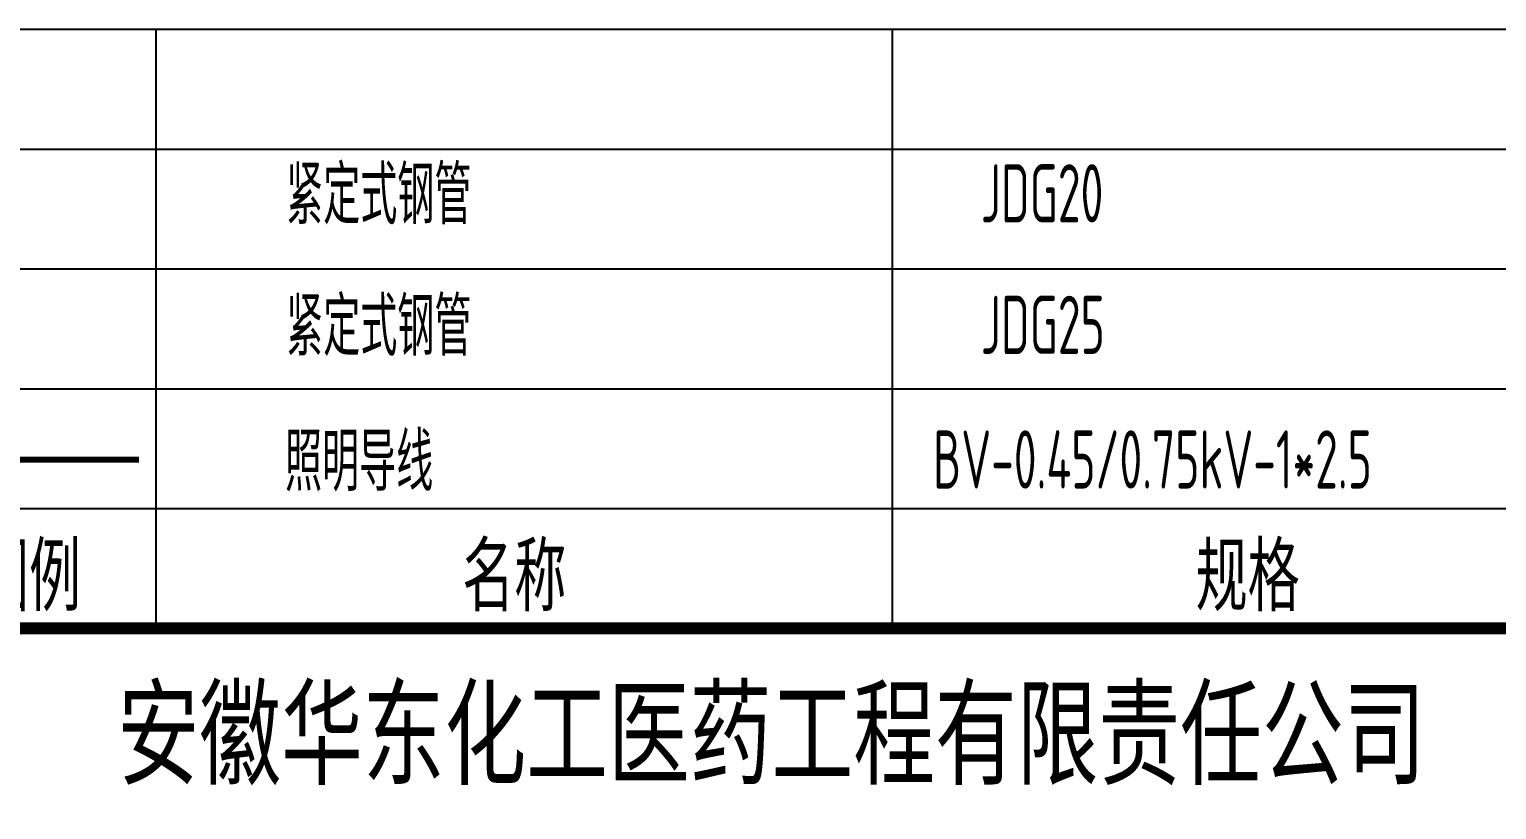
# Model space of a CAD drawing. Extents: x 6250600 to 6678662, y -692028 to -290561.
# Drawn here: x 6303208 to 6311777, y -414682 to -410124 of the extents above; entities that cross this region are included whole.
import ezdxf
from ezdxf.enums import TextEntityAlignment as Align

# ---------------------------------------------------------------- set-up
doc = ezdxf.new("R2010")
doc.units = 0
doc.header["$LTSCALE"] = 1000
doc.header["$MEASUREMENT"] = 0
doc.layers.get('0').update_dxf_attribs({"linetype": 'CONTINUOUS'})
doc.layers.add('TEL_TAB', color=7, linetype='CONTINUOUS')
doc.styles.add('ECEC_TQ_S', font='')
doc.styles.add('SCEI', font='sceie.shx', dxfattribs={"width": 0.8, "height": 400, "bigfont": 'sceic.shx'})
doc.styles.add('sceic', font='sceie.shx', dxfattribs={"width": 0.8, "bigfont": 'sceic.shx'})
doc.styles.get('ECEC_TQ_S').set_extended_font_data('SimSun')

msp = doc.modelspace()

# ---------------------------------------------------------------- linework, layer by layer
msp.add_lwpolyline([(6319346.9, -413623.5, 70, 70, 0), (6301346.9, -413623.5, 70, 70, 0), (6301346.9, -419623.5, 0, 0, 0)], format="xyseb")
at = {"layer": 'TEL_TAB'}
for p, q in [((6301346.9, -410123.5), (6319346.9, -410123.5)), ((6308246.9, -410123.5), (6308246.9, -413623.5)), ((6301346.9, -410823.5), (6319346.9, -410823.5)), ((6301346.9, -411523.5), (6319346.9, -411523.5)), ((6301346.9, -412223.5), (6319346.9, -412223.5)), ((6301346.9, -412923.5), (6319346.9, -412923.5))]:
    msp.add_line(p, q, dxfattribs=at)
msp.add_lwpolyline([(6303946.9, -410123.5), (6303946.9, -413623.5)], dxfattribs=at)
at = {"layer": 'TEL_TAB', "color": 0, "linetype": 'ByBlock', "const_width": 35}
msp.add_lwpolyline([(6302747.4, -412638), (6303848.3, -412638)], dxfattribs=at)

# ---------------------------------------------------------------- texts
at = {"style": 'ECEC_TQ_S', "width": 0.7}
msp.add_text('安徽华东化工医药工程有限责任公司', height=500, dxfattribs=at).set_placement((6307541.8, -414223.5), align=Align.MIDDLE)
msp.add_text('安徽华东化工医药工程有限责任公司', height=500, dxfattribs=at).set_placement((6307541.8, -414223.5), align=Align.MIDDLE)
at = {"layer": 'TEL_TAB', "color": 0, "linetype": 'ByBlock', "style": 'sceic', "width": 0.67}
for s, p in [('紧定式钢管', (6304707.4, -411261.8)), ('JDG20', (6308765.1, -411251.5)), ('紧定式钢管', (6304707.4, -412030.3)), ('JDG25', (6308765.1, -412020)), ('照明导线', (6304700.8, -412821)), ('BV-0.45/0.75kV-1*2.5 ', (6308484.9, -412806.4))]:
    msp.add_text(s, height=340, dxfattribs=at).set_placement(p)
at = {"layer": 'TEL_TAB', "style": 'SCEI', "width": 0.8}
for s, p in [('图例', (6302902, -413523.5)), ('名称', (6305736.2, -413523.5)), ('规格', (6310018.9, -413523.5))]:
    msp.add_text(s, height=400, dxfattribs=at).set_placement(p)

doc.saveas('drawing.dxf')
